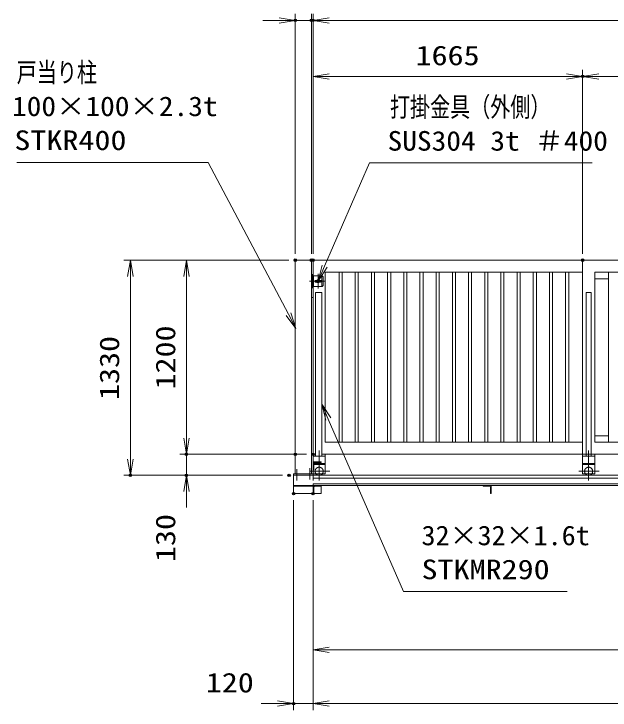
# Model space of a CAD drawing. Units: millimetres at full size. Extents: x -11880 to 11880, y -8400 to 8400.
# Drawn here: x -3831 to -147, y 716 to 5021 of the extents above; entities that cross this region are included whole.
import ezdxf
from ezdxf.enums import TextEntityAlignment as Align

# ---------------------------------------------------------------- set-up
doc = ezdxf.new("R2010")
doc.units = ezdxf.units.MM
doc.header["$LTSCALE"] = 30
doc.header["$PDMODE"] = 32
doc.header["$PDSIZE"] = 15
for name, pattern in [('USER1', [10.7, 5, -2.5, 0.7, -2.5]), ('USER2', [2.7, 2, -0.7]), ('USER4', [160, 100, -20, 20, -20]), ('USER6', [80, 60, -20])]:
    doc.linetypes.add(name, pattern=pattern)
for name, color, linetype, lineweight in [('0-2_外形線', 7, 'Continuous', 18), ('0-3_寸法線', 3, 'Continuous', 18), ('0-4_0', 7, 'Continuous', 18), ('0-6_細線', 4, 'Continuous', 18), ('0-8_軸線', 6, 'USER1', 18), ('0-9_01', 4, 'Continuous', 18), ('0-A_隠れ線', 4, 'USER2', 18), ('0-C_隠線情報', 9, 'Continuous', 18)]:
    doc.layers.add(name, color=color, linetype=linetype, lineweight=lineweight)
doc.layers.add('0-5_DEFPOINTS', color=7, linetype='Continuous')
doc.styles.add('ＭＳ ゴシック', font='')
doc.styles.get('ＭＳ ゴシック').set_extended_font_data('MS Gothic')

# ---------------------------------------------------------------- blocks, each defined once
blk = doc.blocks.new('Region1')
at = {"layer": '0-C_隠線情報'}
for p, q in [((120, 315), (120, 1410)), ((1410, 120), (315, 120))]:
    blk.add_line(p, q, dxfattribs=at)
for points in [[(30, 1500), (0, 1500), (0, 0)], [(0, 0), (1500, 0), (1500, 30)]]:
    blk.add_lwpolyline(points, dxfattribs=at)
for centre, radius, start, end in [((30, 1410), 90, 0, 90), ((315, 315), 195, 180, 270), ((1410, 30), 90, 0, 90)]:
    blk.add_arc(centre, radius, start, end, dxfattribs=at)
blk = doc.blocks.new('E96')
at = {"layer": '0-C_隠線情報'}
blk.add_blockref('Region1', (0, 0), dxfattribs=at)
blk = doc.blocks.new('_OPEN')
at = {"layer": '0-4_0'}
blk.add_line((0, 0), (-30, 0), dxfattribs=at)
blk.add_lwpolyline([(-30, 5), (0, 0), (-30, -5)], dxfattribs=at)
blk = doc.blocks.new('_DOTSMALL')
at = {"layer": '0-4_0'}
blk.add_line((-1.875, 0), (1.875, 0), dxfattribs=at)
blk = doc.blocks.new('S169')
at = {"layer": '0-3_寸法線'}
for points in [[(12612459.5, -25674744.4), (12647977.1, -25674744.4), (12662831.5, -25702900), (12664231.3, -25705553.4)], [(12662389.2, -25703133.3), (12664231.3, -25705553.4), (12663273.7, -25702666.7)]]:
    blk.add_lwpolyline(points, dxfattribs=at)
at = {"layer": '0-3_寸法線', "color": 254, "style": 'ＭＳ ゴシック'}
for s, width, p in [('戸当り柱', 0.75, (12612459.5, -25660953.9)), ('100×100×2.3t', 1.1, (12611595.5, -25667253.9)), ('STKR400', 1.2, (12612027.5, -25673553.9))]:
    blk.add_text(s, height=3637, dxfattribs=dict(at, width=width)).set_placement(p, align=Align.BOTTOM_LEFT)
blk = doc.blocks.new('S170')
at = {"layer": '0-3_寸法線'}
for points in [[(12719134.5, -25674859.9), (12677856.9, -25674859.9), (12669524.4, -25694008.3), (12668327.3, -25696759.1)], [(12669065.9, -25693808.8), (12668327.3, -25696759.1), (12669982.8, -25694207.8)]]:
    blk.add_lwpolyline(points, dxfattribs=at)
at = {"layer": '0-3_寸法線', "color": 254, "style": 'ＭＳ ゴシック'}
for s, width, p in [('打掛金具（外側）', 0.75, (12681636.9, -25667369.4)), ('SUS304 3t ＃400', 1.1, (12681204.9, -25673669.4))]:
    blk.add_text(s, height=3637, dxfattribs=dict(at, width=width)).set_placement(p, align=Align.BOTTOM_LEFT)
blk = doc.blocks.new('S171')
at = {"layer": '0-3_寸法線'}
for points in [[(12714485.8, -25754345.7), (12684152.2, -25754345.7), (12670217.5, -25722349), (12669019.7, -25719598.5)], [(12670675.9, -25722149.3), (12669019.7, -25719598.5), (12669759.1, -25722548.6)]]:
    blk.add_lwpolyline(points, dxfattribs=at)
at = {"layer": '0-3_寸法線', "color": 254, "style": 'ＭＳ ゴシック'}
for s, width, p in [('32×32×1.6t', 1.05, (12687500.2, -25746855.2)), ('STKMR290', 1.2, (12687500.2, -25753155.2))]:
    blk.add_text(s, height=3637, dxfattribs=dict(at, width=width)).set_placement(p, align=Align.BOTTOM_LEFT)

msp = doc.modelspace()

# ---------------------------------------------------------------- linework, layer by layer
at = {"layer": '0-2_外形線'}
for p, q in [((-1992.46, 2177.01), (-1992.46, 3498.01)), ((-1982.46, 3498.01), (352.2, 3498.01)), ((-1982.46, 3400.51), (-1982.46, 3498.01)), ((-317.46, 2298.01), (-317.46, 3498.01)), ((-1992.46, 3400.51), (-1925.73, 3400.51)), ((-1980.46, 3335.51), (-1980.46, 3400.51)), ((-1925.73, 3400.51), (-1920.73, 3395.51)), ((-1821.96, 2373.01), (-1821.96, 3423.01)), ((-1802.96, 2373.01), (-1802.96, 3423.01)), ((-1721.96, 2373.01), (-1721.96, 3423.01)), ((-1702.96, 2373.01), (-1702.96, 3423.01)), ((-1621.96, 2373.01), (-1621.96, 3423.01)), ((-1602.96, 2373.01), (-1602.96, 3423.01)), ((-1521.96, 2373.01), (-1521.96, 3423.01)), ((-1502.96, 2373.01), (-1502.96, 3423.01)), ((-1421.96, 2373.01), (-1421.96, 3423.01)), ((-1402.96, 2373.01), (-1402.96, 3423.01)), ((-1321.96, 2373.01), (-1321.96, 3423.01)), ((-1302.96, 2373.01), (-1302.96, 3423.01)), ((-1221.96, 2373.01), (-1221.96, 3423.01)), ((-1202.96, 2373.01), (-1202.96, 3423.01)), ((-1121.96, 2373.01), (-1121.96, 3423.01)), ((-1102.96, 2373.01), (-1102.96, 3423.01)), ((-1021.96, 2373.01), (-1021.96, 3423.01)), ((-1002.96, 2373.01), (-1002.96, 3423.01)), ((-921.96, 2373.01), (-921.96, 3423.01)), ((-902.96, 2373.01), (-902.96, 3423.01)), ((-821.96, 2373.01), (-821.96, 3423.01)), ((-802.96, 2373.01), (-802.96, 3423.01)), ((-721.96, 2373.01), (-721.96, 3423.01)), ((-702.96, 2373.01), (-702.96, 3423.01)), ((-621.96, 2373.01), (-621.96, 3423.01)), ((-602.96, 2373.01), (-602.96, 3423.01)), ((-521.96, 2373.01), (-521.96, 3423.01)), ((-502.96, 2373.01), (-502.96, 3423.01)), ((-421.96, 2373.01), (-421.96, 3423.01)), ((-402.96, 2373.01), (-402.96, 3423.01)), ((-242.46, 3423.01), (343.77, 3423.01)), ((-242.46, 2373.01), (-242.46, 3423.01)), ((-156.96, 2373.01), (-156.96, 3423.01)), ((-1966.46, 3373.01), (-1960.12, 3373.01)), ((-1966.46, 3363.01), (-1960.12, 3363.01)), ((-1965.46, 3369.01), (-1965.46, 3367.01)), ((-1937.46, 3369.01), (-1965.46, 3369.01)), ((-1965.46, 3367.01), (-1937.46, 3367.01)), ((-1942.8, 3373.01), (-1936.46, 3373.01)), ((-1942.8, 3363.01), (-1936.46, 3363.01)), ((-1937.46, 3367.01), (-1937.46, 3369.01)), ((-1920.73, 3395.51), (-1920.73, 3340.51)), ((-156.96, 3383.01), (-242.46, 3383.01)), ((-1982.46, 2298.01), (-1982.46, 3335.51)), ((-1927.46, 3298.01), (-1967.46, 3298.01)), ((-1967.46, 3298.01), (-1967.46, 2286.01)), ((-1927.46, 3298.01), (-1927.46, 2286.01)), ((-295.96, 3298.01), (-295.96, 2286.01)), ((-263.96, 3298.01), (-295.96, 3298.01)), ((-263.96, 3298.01), (-263.96, 2286.01)), ((-1992.46, 3268.01), (-1982.46, 3268.01)), ((-242.46, 2413.01), (-156.96, 2413.01)), ((-242.46, 2373.01), (1347.54, 2373.01)), ((-1927.46, 2298.01), (1347.54, 2298.01)), ((-2102.46, 2168.01), (5125.54, 2168.01)), ((-1982.46, 2150.51), (5125.54, 2150.51)), ((-1982.46, 2114.81), (5125.54, 2114.81)), ((-2102.46, 2104.51), (5125.54, 2104.51)), ((-2102.46, 2100.51), (-1935.46, 2100.51)), ((-932.46, 2103.51), (-932.46, 2104.51)), ((-882.46, 2104.51), (-932.46, 2104.51)), ((-892.96, 2100.51), (-929.46, 2100.51)), ((-886.46, 2057.51), (-886.46, 2094.01)), ((-1982.46, 2054.51), (-1981.46, 2054.51))]:
    msp.add_line(p, q, dxfattribs=at)
for points in [[(-2092.46, 2177.01), (-2092.46, 3498.01), (-1992.46, 3498.01)], [(-317.46, 2373.01), (-1907.46, 2373.01), (-1907.46, 3423.01), (-317.46, 3423.01)], [(-1920.73, 3340.51), (-1925.73, 3335.51), (-1992.46, 3335.51)], [(-2102.46, 2168.01), (-2102.46, 2177.01), (-1982.46, 2177.01), (-1982.46, 2168.01)], [(-2102.46, 2177.01), (-2102.46, 2054.51), (-1932.46, 2054.51)], [(-1932.46, 2054.51), (-1932.46, 2104.51), (-1982.46, 2104.51)], [(-882.46, 2104.51), (-882.46, 2054.51), (-883.46, 2054.51)]]:
    msp.add_lwpolyline(points, dxfattribs=at)
for centre, radius, start, end in [((-1966.46, 3368.01), 5, 90, 270), ((-1951.46, 3368.01), 12.5, 156.42182, 175.41143), ((-1951.46, 3368.01), 12.5, 184.58857, 203.57818), ((-1951.46, 3368.01), 10, 30, 150), ((-1951.46, 3368.01), 10, 210, 330), ((-1951.46, 3368.01), 6, 9.59407, 170.40593), ((-1951.46, 3368.01), 6, 189.59407, 350.40593), ((-1951.46, 3368.01), 12.5, 4.58857, 23.57818), ((-1951.46, 3368.01), 12.5, 336.42182, 355.41143), ((-1936.46, 3368.01), 5, 270, 90), ((-1935.46, 2103.51), 3, 270, 0), ((-929.46, 2103.51), 3, 180, 270), ((-892.96, 2094.01), 6.5, 0, 90), ((-883.46, 2057.51), 3, 180, 270)]:
    msp.add_arc(centre, radius, start, end, dxfattribs=at)
at = {"layer": '0-3_寸法線'}
for p, q in [((-2092.46, 3538.01), (-2092.46, 5020.63)), ((-1992.46, 3538.01), (-1992.46, 5020.63)), ((-1992.46, 3538.01), (-1992.46, 5020.63)), ((-1982.46, 3538.01), (-1982.46, 5020.63)), ((-1982.46, 3538.01), (-1982.46, 5020.63)), ((-2192.46, 4980.63), (-2292.46, 4980.63)), ((-1992.46, 4980.63), (-2092.46, 4980.63)), ((-1982.46, 4980.63), (-1992.46, 4980.63)), ((3087.54, 4980.63), (-1982.46, 4980.63)), ((-1882.46, 4980.63), (-1782.46, 4980.63)), ((-1982.46, 3538.01), (-1982.46, 4674.33)), ((-317.46, 3538.01), (-317.46, 4674.33)), ((-317.46, 3538.01), (-317.46, 4674.33)), ((-1982.46, 4634.33), (-317.46, 4634.33)), ((1347.54, 4634.33), (-317.46, 4634.33)), ((-2132.46, 3498.01), (-3151.55, 3498.01)), ((-3111.55, 3498.01), (-3111.55, 2168.01)), ((-2132.46, 3498.01), (-2804.94, 3498.01)), ((-2764.94, 3498.01), (-2764.94, 2298.01)), ((-2764.94, 2398.01), (-2764.94, 2498.01)), ((-2132.46, 2298.01), (-2804.94, 2298.01)), ((-2022.46, 2298.01), (-2804.94, 2298.01)), ((-2764.94, 2298.01), (-2764.94, 2168.01)), ((-2170.46, 2168.01), (-3151.55, 2168.01)), ((-2170.46, 2168.01), (-2804.94, 2168.01)), ((-2764.94, 2068.01), (-2764.94, 1968.01)), ((-2102.46, 2014.51), (-2102.46, 716.46)), ((-1982.46, 2014.51), (-1982.46, 1049.17)), ((-1982.46, 2014.51), (-1982.46, 716.46)), ((-1982.46, 2014.51), (-1982.46, 716.46)), ((-1982.46, 1089.17), (3417.54, 1089.17)), ((-2202.46, 756.46), (-2302.46, 756.46)), ((-1982.46, 756.46), (-2102.46, 756.46)), ((-1982.46, 756.46), (5137.54, 756.46)), ((-1882.46, 756.46), (-1782.46, 756.46))]:
    msp.add_line(p, q, dxfattribs=at)
at = {"layer": '0-5_DEFPOINTS'}
for p in [(-2092.46, 4980.63), (-1992.46, 4980.63), (-1982.46, 4980.63), (-317.46, 4634.33), (-2092.46, 3498.01), (-2092.46, 3498.01), (-1992.46, 3498.01), (-1982.46, 3498.01), (-1982.46, 3498.01), (-317.46, 3498.01), (-2764.94, 2298.01), (-2092.46, 2298.01), (-1982.46, 2298.01), (-3111.55, 2168.01), (-2764.94, 2168.01), (-2130.46, 2168.01), (-2102.46, 2054.51), (-1982.46, 2054.51), (-2102.46, 756.46)]:
    msp.add_point(p, dxfattribs=at)
at = {"layer": '0-6_細線'}
msp.add_line((-1928.46, 3335.51), (-1928.46, 3400.51), dxfattribs=at)
at = {"layer": '0-8_軸線', "linetype": 'Continuous'}
for p, q in [((-1986.46, 3324.71), (-1986.46, 3411.51)), ((-1951.46, 3321.99), (-1951.46, 3413.85)), ((-2004.22, 3368.01), (-1909.6, 3368.01))]:
    msp.add_line(p, q, dxfattribs=at)
at = {"layer": '0-9_01', "color": 7}
for p, q in [((-1982.46, 2298.01), (-1982.46, 2178.01)), ((-1982.46, 2298.01), (-1967.46, 2298.01)), ((-1907.46, 2286.01), (-1982.46, 2286.01)), ((-1907.46, 2298.01), (-1907.46, 2178.01)), ((-317.46, 2298.01), (-317.46, 2178.01)), ((-242.46, 2286.01), (-317.46, 2286.01)), ((-1907.46, 2241.01), (-1982.46, 2241.01)), ((-242.46, 2241.01), (-317.46, 2241.01)), ((-1907.46, 2178.01), (-1982.46, 2178.01))]:
    msp.add_line(p, q, dxfattribs=at)
at = {"layer": '0-9_01', "linetype": 'USER4'}
for p, q in [((-1944.96, 2322.33), (-1944.96, 2135.21)), ((-279.96, 2322.33), (-279.96, 2135.21)), ((-2082.46, 2136.73), (-2082.46, 2206.4)), ((-2002.46, 2141.54), (-2002.46, 2211.21)), ((-1879.85, 2193.01), (-2005.18, 2193.01)), ((-214.85, 2193.01), (-340.18, 2193.01))]:
    msp.add_line(p, q, dxfattribs=at)
at = {"layer": '0-9_01', "linetype": 'USER6'}
for p, q in [((-1907.46, 2235.01), (-1982.46, 2235.01)), ((-242.46, 2235.01), (-317.46, 2235.01))]:
    msp.add_line(p, q, dxfattribs=at)
at = {"layer": '0-9_01', "color": 7}
msp.add_lwpolyline([(-242.46, 2298.01), (-242.46, 2178.01), (-317.46, 2178.01)], dxfattribs=at)
at = {"layer": '0-9_01', "linetype": 'USER6'}
for centre in [(-1944.96, 2193.01), (-279.96, 2193.01)]:
    msp.add_arc(centre, 25, 323.1301, 216.8699, dxfattribs=at)
at = {"layer": '0-9_01', "color": 7}
for centre in [(-1944.96, 2193.01), (-279.96, 2193.01)]:
    msp.add_arc(centre, 25, 216.8699, 323.1301, dxfattribs=at)
at = {"layer": '0-A_隠れ線'}
for p, q in [((-1982.46, 3400.51), (-1982.46, 3335.51)), ((-1992.46, 3348.01), (-1982.46, 3348.01)), ((-1982.46, 2054.51), (-1982.46, 2168.01)), ((-1978.46, 2057.51), (-1978.46, 2094.01))]:
    msp.add_line(p, q, dxfattribs=at)
for centre, radius, start, end in [((-1971.96, 2094.01), 6.5, 90, 180), ((-1981.46, 2057.51), 3, 270, 0)]:
    msp.add_arc(centre, radius, start, end, dxfattribs=at)

# ---------------------------------------------------------------- block references
at = {"layer": '0-3_寸法線'}
for name, p, xscale, yscale in [('_OPEN', (-2092.46, 4980.63), 3.333333, 3.333333), ('_DOTSMALL', (-1992.46, 4980.63), 3.333333, 3.333333), ('S169', (-424229.03, 859927.64), 0.03333333, 0.03333333), ('_OPEN', (-317.46, 4634.33), 3.333333, 3.333333), ('S170', (-424229.03, 859927.64), 0.03333333, 0.03333333), ('S171', (-424229.03, 859927.64), 0.03333333, 0.03333333), ('_OPEN', (-2102.46, 756.46), 3.333333, 3.333333)]:
    msp.add_blockref(name, p, dxfattribs=dict(at, xscale=xscale, yscale=yscale))
at = {"layer": '0-3_寸法線', "xscale": 3.333333, "yscale": 3.333333}
for name, p, rotation in [('_OPEN', (-1982.46, 4980.63), 180), ('_OPEN', (-1982.46, 4980.63), 180), ('_DOTSMALL', (-1992.46, 4980.63), 180), ('_OPEN', (-1982.46, 4634.33), 180), ('_OPEN', (-317.46, 4634.33), 180), ('_OPEN', (-3111.55, 3498.01), 90), ('_OPEN', (-2764.94, 3498.01), 90), ('_OPEN', (-2764.94, 2298.01), 270), ('_OPEN', (-2764.94, 2298.01), 270), ('_OPEN', (-3111.55, 2168.01), 270), ('_OPEN', (-2764.94, 2168.01), 90), ('_OPEN', (-1982.46, 1089.17), 180), ('_OPEN', (-1982.46, 756.46), 180), ('_OPEN', (-1982.46, 756.46), 180)]:
    msp.add_blockref(name, p, dxfattribs=dict(at, rotation=rotation))
at = {"layer": '0-4_0', "xscale": 0.03333333, "yscale": 0.03333333, "rotation": 270}
msp.add_blockref('E96', (-1982.46, 2251.29), dxfattribs=at)

# ---------------------------------------------------------------- texts
at = {"layer": '0-3_寸法線', "color": 254, "style": 'ＭＳ ゴシック', "width": 1.2}
for s, p in [('1665', (-1349.16, 4667.02)), ('120', (-2645.46, 789.15))]:
    msp.add_text(s, height=121.2, dxfattribs=at).set_placement(p, align=Align.BOTTOM_LEFT)
for s, p in [('1200', (-2797.62, 2698.81)), ('1330', (-3144.23, 2633.81)), ('130', (-2797.62, 1631.8))]:
    msp.add_text(s, height=121.2, rotation=90, dxfattribs=at).set_placement(p, align=Align.BOTTOM_LEFT)

doc.saveas('drawing.dxf')
